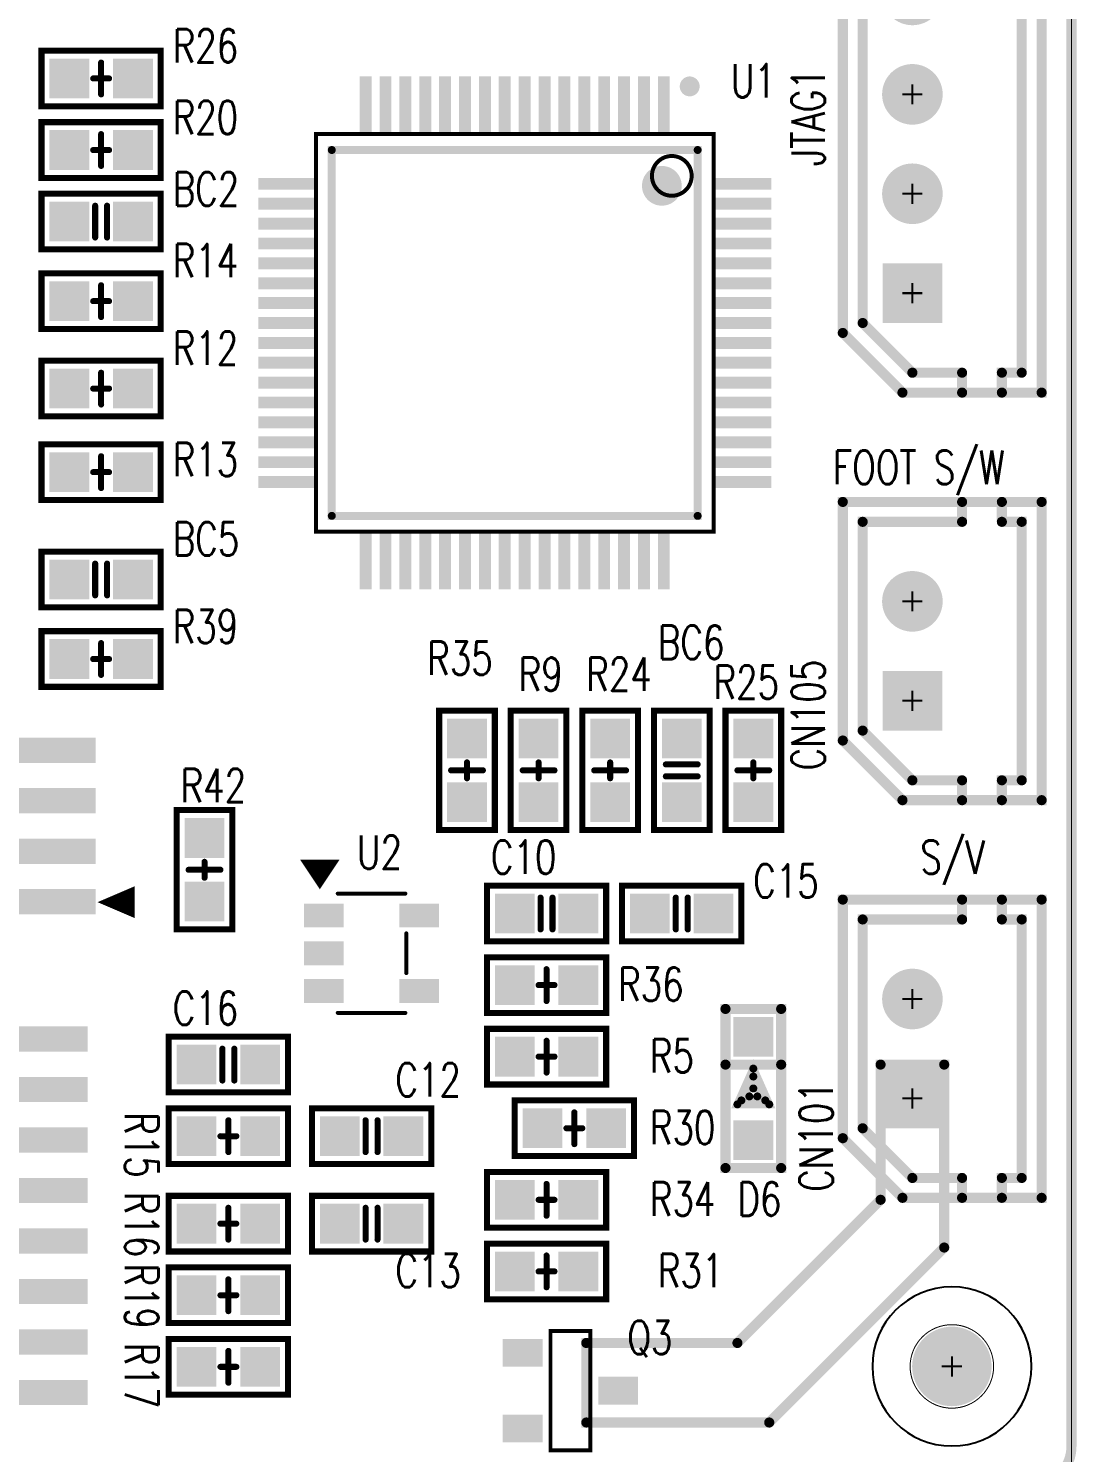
# Model space of a CAD drawing. Extents: x -25.8 to 46.5, y -8.8 to 83.6.
# Drawn here: x 19.77 to 46.13, y 23.84 to 59.66 of the extents above; entities that cross this region are included whole.
import ezdxf
from ezdxf.enums import TextEntityAlignment as Align

# ---------------------------------------------------------------- set-up
doc = ezdxf.new("R2010")
doc.units = 0
doc.header["$MEASUREMENT"] = 0
for name, pattern in [('KEEPOUT_00001000$0', [2, 1, 1]), ('POUR_01_-1_0_000000', [2, 1, 1]), ('SIG_2', [2, 1, 1]), ('SIG_5', [2, 1, 1])]:
    doc.linetypes.add(name, pattern=pattern)
doc.layers.get('0').update_dxf_attribs({"linetype": 'CONTINUOUS'})
for name, color, linetype in [('2D_LINE_00', 1, 'CONTINUOUS'), ('2D_LINE_27', 2, 'CONTINUOUS'), ('BOARD_OUTLINE_00', 254, 'CONTINUOUS'), ('COPPER_01', 6, 'CONTINUOUS'), ('DRIL_NPLTE_THRU_01', 16, 'CONTINUOUS'), ('DRIL_PLTE_THRU_01', 16, 'CONTINUOUS'), ('DRIL_SYMBOL', 254, 'CONTINUOUS'), ('KEEPOUT_00', 4, 'CONTINUOUS'), ('PADS_INNER', 1, 'CONTINUOUS'), ('PADS_TOP', 1, 'CONTINUOUS'), ('PADS_XR_21', 176, 'CONTINUOUS'), ('PADS_XR_27', 2, 'CONTINUOUS'), ('PART_NAME_01', 254, 'CONTINUOUS'), ('PART_TOP_2DLINE_00', 254, 'CONTINUOUS'), ('PART_TOP_2DLINE_01', 254, 'CONTINUOUS'), ('PART_TOP_2DLINE_27', 2, 'CONTINUOUS'), ('POUR_HEADER_01', 6, 'CONTINUOUS'), ('TEXT_26', 254, 'CONTINUOUS')]:
    doc.layers.add(name, color=color, linetype=linetype)
doc.styles.add('W0$1', font='simplex', dxfattribs={"width": 0.75})
doc.styles.add('W0$12', font='simplex', dxfattribs={"width": 0.75})

# ---------------------------------------------------------------- blocks, each defined once
blk = doc.blocks.new('BOARD_5')
at = {"layer": 'BOARD_OUTLINE_00', "const_width": 0.254}
blk.add_lwpolyline([(0, -1, 0.414214), (-1, 0), (-45, 0, 0.414214), (-46, -1), (-46, -9, -0.414214), (-47, -10), (-50, -10, 0.414214), (-51, -11), (-51, -48, 0.414214), (-50, -49), (-47, -49, -0.414214), (-46, -50), (-46, -77, 0.414214), (-45, -78), (-35, -78, 0.414214), (-34, -77), (-34, -59.5, -0.414214), (-29.5, -55), (-1, -55, 0.414214), (0, -54)], format="xyb", close=True, dxfattribs=at)
blk = doc.blocks.new('DRAWING_2')
at = {"layer": '2D_LINE_00', "const_width": 0.0254}
blk.add_lwpolyline([(-1.05, 0, 1), (1.05, 0, 1)], format="xyb", close=True, dxfattribs=at)
blk = doc.blocks.new('DRAWING_6')
at = {"layer": '2D_LINE_27', "const_width": 0.0254}
blk.add_lwpolyline([(0, 0), (0, 55)], dxfattribs=at)
blk = doc.blocks.new('SMOOTH_0$254')
at = {"const_width": 0.127}
blk.add_lwpolyline([(-0.0635, 0, 1), (0.0635, 0, 1)], format="xyb", close=True, dxfattribs=at)
blk = doc.blocks.new('COPPER_16')
at = {"layer": 'COPPER_01', "const_width": 0.254}
blk.add_lwpolyline([(2.4, -2.6), (2.4, -0.6), (6.2, -0.6), (9.8, 3), (9.8, 6.4), (11.4, 6.4), (11.4, 1.8), (7, -2.6)], close=True, dxfattribs=at)
at = {"layer": 'COPPER_01'}
for p in [(9.8, 6.4), (11.4, 6.4), (9.8, 3), (11.4, 1.8), (2.4, -0.6), (6.2, -0.6), (2.4, -2.6), (7, -2.6)]:
    blk.add_blockref('SMOOTH_0$254', p, dxfattribs=at)
blk = doc.blocks.new('POUR_HEADER_3')
at = {"layer": 'POUR_HEADER_01', "linetype": 'POUR_01_-1_0_000000', "const_width": 0.254}
blk.add_lwpolyline([(0, -1, 0.414214), (-1, 0), (-45, 0, 0.414214), (-46, -1), (-46, -9, -0.414214), (-47, -10), (-50, -10, 0.414214), (-51, -11), (-51, -48, 0.414214), (-50, -49), (-47, -49, -0.414214), (-46, -50), (-46, -77, 0.414214), (-45, -78), (-35, -78, 0.414214), (-34, -77), (-34, -59.5, -0.414214), (-29.5, -55), (-1, -55, 0.414214), (0, -54)], format="xyb", close=True, dxfattribs=at)
blk = doc.blocks.new('SMOOTH_0$2')
at = {"const_width": 0.1}
blk.add_lwpolyline([(-0.05, 0, 1), (0.05, 0, 1)], format="xyb", close=True, dxfattribs=at)
blk = doc.blocks.new('PART_BODY_TOP_18')
at = {"layer": 'PART_TOP_2DLINE_00'}
for points, const_width in [([(-2, -0.7), (2, -0.7), (2, 0.7), (-2, 0.7)], 0.254), ([(0.5, 0), (-0.4, 0.4), (-0.4, -0.4)], 0.2), ([(-0.3, 0.3), (-0.3, -0.3), (0.3, 0)], 0.2), ([(-0.2, 0.1), (-0.2, -0.1), (0, 0)], 0.2)]:
    blk.add_lwpolyline(points, close=True, dxfattribs=dict(at, const_width=const_width))
at = {"layer": 'PART_TOP_2DLINE_00', "const_width": 0.254}
blk.add_lwpolyline([(0.6, -0.7), (0.6, 0.7)], dxfattribs=at)
at = {"layer": 'PART_TOP_2DLINE_00'}
for name, p in [('SMOOTH_0$254', (-2, 0.7)), ('SMOOTH_0$254', (0.6, 0.7)), ('SMOOTH_0$254', (2, 0.7)), ('SMOOTH_0$2', (-0.4, 0.4)), ('SMOOTH_0$2', (-0.3, 0.3)), ('SMOOTH_0$2', (-0.2, 0.1)), ('SMOOTH_0$2', (-0.2, -0.1)), ('SMOOTH_0$2', (0, 0)), ('SMOOTH_0$2', (0.3, 0)), ('SMOOTH_0$2', (0.5, 0)), ('SMOOTH_0$2', (-0.4, -0.4)), ('SMOOTH_0$2', (-0.3, -0.3)), ('SMOOTH_0$254', (-2, -0.7)), ('SMOOTH_0$254', (0.6, -0.7)), ('SMOOTH_0$254', (2, -0.7))]:
    blk.add_blockref(name, p, dxfattribs=at)
blk = doc.blocks.new('DRIL_HOLE_0')
blk.add_lwpolyline([(0, 0, 1), (0, 0, 1)], format="xyb", close=True)
blk = doc.blocks.new('PAD_0')
blk.add_lwpolyline([(0, 0, 1), (0, 0, 1)], format="xyb", close=True)
blk = doc.blocks.new('PAD_1')
at = {"const_width": 1}
blk.add_lwpolyline([(-0.5, 0), (0.5, 0)], dxfattribs=at)
blk = doc.blocks.new('STK_TOP_5')
at = {"layer": 'DRIL_PLTE_THRU_01'}
blk.add_blockref('DRIL_HOLE_0', (0, 0), dxfattribs=at)
at = {"layer": 'PADS_INNER'}
blk.add_blockref('PAD_0', (0, 0), dxfattribs=at)
at = {"layer": 'PADS_TOP'}
blk.add_blockref('PAD_1', (0, 0), dxfattribs=at)
blk = doc.blocks.new('SYM_TOP_3')
for name, p in [('PART_BODY_TOP_18', (0, 0)), ('STK_TOP_5', (-1.3, 0)), ('STK_TOP_5', (1.3, 0))]:
    blk.add_blockref(name, p)
blk = doc.blocks.new('PART_TOP_0')
blk.add_blockref('SYM_TOP_3', (0, 0))
at = {"layer": 'PART_NAME_01', "style": 'W0$12', "width": 0.75}
blk.add_text('D6', height=0.84, rotation=270, dxfattribs=at).set_placement((-3.2, 0.4))
blk = doc.blocks.new('SMOOTH_0$1')
at = {"const_width": 0.05}
blk.add_lwpolyline([(-0.025, 0, 1), (0.025, 0, 1)], format="xyb", close=True, dxfattribs=at)
blk = doc.blocks.new('PART_BODY_TOP_20')
at = {"layer": 'PART_TOP_2DLINE_00', "const_width": 0.1}
blk.add_lwpolyline([(-1.5, 0.5), (1.5, 0.5), (1.5, -0.5), (-1.5, -0.5)], close=True, dxfattribs=at)
at = {"layer": 'PART_TOP_2DLINE_00'}
for p in [(-1.5, 0.5), (1.5, 0.5), (-1.5, -0.5), (1.5, -0.5)]:
    blk.add_blockref('SMOOTH_0$1', p, dxfattribs=at)
blk = doc.blocks.new('PAD_2')
at = {"const_width": 0.7}
blk.add_lwpolyline([(-0.5, 0), (0.5, 0)], dxfattribs=at)
blk = doc.blocks.new('STK_TOP_7')
at = {"layer": 'DRIL_NPLTE_THRU_01'}
blk.add_blockref('DRIL_HOLE_0', (0, 0), dxfattribs=at)
at = {"layer": 'PADS_INNER'}
blk.add_blockref('PAD_0', (0, 0), dxfattribs=at)
at = {"layer": 'PADS_TOP', "rotation": 90}
blk.add_blockref('PAD_2', (0, 0), dxfattribs=at)
blk = doc.blocks.new('SYM_TOP_5')
for name, p in [('STK_TOP_7', (0, 1.2)), ('PART_BODY_TOP_20', (0, 0)), ('STK_TOP_7', (-0.95, -1.2)), ('STK_TOP_7', (0.95, -1.2))]:
    blk.add_blockref(name, p)
blk = doc.blocks.new('PART_TOP_4')
blk.add_blockref('SYM_TOP_5', (0, 0))
at = {"layer": 'PART_NAME_01', "style": 'W0$12', "width": 0.75}
blk.add_text('Q3', height=0.84, rotation=90, dxfattribs=at).set_placement((-1.34, 2), align=Align.MIDDLE_CENTER)
blk = doc.blocks.new('PART_BODY_TOP_30')
at = {"layer": 'PART_TOP_2DLINE_00', "const_width": 0.2}
blk.add_lwpolyline([(-4.6, -4.6), (-4.6, 4.6), (4.6, 4.6), (4.6, -4.6)], close=True, dxfattribs=at)
at = {"layer": 'PART_TOP_2DLINE_00'}
for points, const_width in [([(-6.325, 4.4, 1), (-6.075, 4.4, 1)], 0.25), ([(-3.95, 3.7, 1), (-3.45, 3.7, 1)], 0.5)]:
    blk.add_lwpolyline(points, format="xyb", close=True, dxfattribs=dict(at, const_width=const_width))
at = {"layer": 'PART_TOP_2DLINE_27', "const_width": 0.1}
blk.add_lwpolyline([(-5, -5), (-5, 5), (5, 5), (5, -5)], close=True, dxfattribs=at)
blk.add_lwpolyline([(-4.45, 3.95, 1), (-3.45, 3.95, 1)], format="xyb", close=True, dxfattribs=at)
at = {"layer": 'PART_TOP_2DLINE_00'}
for p in [(-4.6, 4.6), (4.6, 4.6), (-4.6, -4.6), (4.6, -4.6)]:
    blk.add_blockref('SMOOTH_0$2', p, dxfattribs=at)
at = {"layer": 'PART_TOP_2DLINE_27'}
for p in [(-5, 5), (5, 5), (-5, -5), (5, -5)]:
    blk.add_blockref('SMOOTH_0$1', p, dxfattribs=at)
blk = doc.blocks.new('PAD_11')
at = {"const_width": 0.3}
blk.add_lwpolyline([(-0.75, 0), (0.75, 0)], dxfattribs=at)
blk = doc.blocks.new('STK_TOP_17')
at = {"layer": 'DRIL_NPLTE_THRU_01'}
blk.add_blockref('DRIL_HOLE_0', (0, 0), dxfattribs=at)
at = {"layer": 'PADS_INNER'}
blk.add_blockref('PAD_0', (0, 0), dxfattribs=at)
at = {"layer": 'PADS_TOP'}
blk.add_blockref('PAD_11', (0, 0), dxfattribs=at)
at = {"layer": 'PADS_XR_21'}
blk.add_blockref('PAD_11', (0, 0), dxfattribs=at)
at = {"layer": 'PADS_XR_27'}
blk.add_blockref('PAD_11', (0, 0), dxfattribs=at)
blk = doc.blocks.new('STK_TOP_18')
at = {"layer": 'DRIL_NPLTE_THRU_01'}
blk.add_blockref('DRIL_HOLE_0', (0, 0), dxfattribs=at)
at = {"layer": 'PADS_INNER'}
blk.add_blockref('PAD_0', (0, 0), dxfattribs=at)
at = {"layer": 'PADS_TOP', "rotation": 90}
blk.add_blockref('PAD_11', (0, 0), dxfattribs=at)
at = {"layer": 'PADS_XR_21', "rotation": 90}
blk.add_blockref('PAD_11', (0, 0), dxfattribs=at)
at = {"layer": 'PADS_XR_27', "rotation": 90}
blk.add_blockref('PAD_11', (0, 0), dxfattribs=at)
blk = doc.blocks.new('SYM_TOP_15')
for name, p in [('STK_TOP_18', (-3.75, 5.7)), ('STK_TOP_18', (-3.25, 5.7)), ('STK_TOP_18', (-2.75, 5.7)), ('STK_TOP_18', (-2.25, 5.7)), ('STK_TOP_18', (-1.75, 5.7)), ('STK_TOP_18', (-1.25, 5.7)), ('STK_TOP_18', (-0.75, 5.7)), ('STK_TOP_18', (-0.25, 5.7)), ('STK_TOP_18', (0.25, 5.7)), ('STK_TOP_18', (0.75, 5.7)), ('STK_TOP_18', (1.25, 5.7)), ('STK_TOP_18', (1.75, 5.7)), ('STK_TOP_18', (2.25, 5.7)), ('STK_TOP_18', (2.75, 5.7)), ('STK_TOP_18', (3.25, 5.7)), ('STK_TOP_18', (3.75, 5.7)), ('PART_BODY_TOP_30', (0, 0)), ('STK_TOP_17', (-5.7, 3.75)), ('STK_TOP_17', (5.7, 3.75)), ('STK_TOP_17', (-5.7, 3.25)), ('STK_TOP_17', (5.7, 3.25)), ('STK_TOP_17', (-5.7, 2.75)), ('STK_TOP_17', (5.7, 2.75)), ('STK_TOP_17', (-5.7, 2.25)), ('STK_TOP_17', (5.7, 2.25)), ('STK_TOP_17', (-5.7, 1.75)), ('STK_TOP_17', (5.7, 1.75)), ('STK_TOP_17', (-5.7, 1.25)), ('STK_TOP_17', (5.7, 1.25)), ('STK_TOP_17', (-5.7, 0.75)), ('STK_TOP_17', (5.7, 0.75)), ('STK_TOP_17', (-5.7, 0.25)), ('STK_TOP_17', (5.7, 0.25)), ('STK_TOP_17', (-5.7, -0.25)), ('STK_TOP_17', (5.7, -0.25)), ('STK_TOP_17', (-5.7, -0.75)), ('STK_TOP_17', (5.7, -0.75)), ('STK_TOP_17', (-5.7, -1.25)), ('STK_TOP_17', (5.7, -1.25)), ('STK_TOP_17', (-5.7, -1.75)), ('STK_TOP_17', (5.7, -1.75)), ('STK_TOP_17', (-5.7, -2.25)), ('STK_TOP_17', (5.7, -2.25)), ('STK_TOP_17', (-5.7, -2.75)), ('STK_TOP_17', (5.7, -2.75)), ('STK_TOP_17', (-5.7, -3.25)), ('STK_TOP_17', (5.7, -3.25)), ('STK_TOP_17', (-5.7, -3.75)), ('STK_TOP_17', (5.7, -3.75)), ('STK_TOP_18', (-3.75, -5.7)), ('STK_TOP_18', (-3.25, -5.7)), ('STK_TOP_18', (-2.75, -5.7)), ('STK_TOP_18', (-2.25, -5.7)), ('STK_TOP_18', (-1.75, -5.7)), ('STK_TOP_18', (-1.25, -5.7)), ('STK_TOP_18', (-0.75, -5.7)), ('STK_TOP_18', (-0.25, -5.7)), ('STK_TOP_18', (0.25, -5.7)), ('STK_TOP_18', (0.75, -5.7)), ('STK_TOP_18', (1.25, -5.7)), ('STK_TOP_18', (1.75, -5.7)), ('STK_TOP_18', (2.25, -5.7)), ('STK_TOP_18', (2.75, -5.7)), ('STK_TOP_18', (3.25, -5.7)), ('STK_TOP_18', (3.75, -5.7))]:
    blk.add_blockref(name, p)
blk = doc.blocks.new('PART_TOP_18')
blk.add_blockref('SYM_TOP_15', (0, 0))
at = {"layer": 'PART_NAME_01', "style": 'W0$12', "width": 0.75}
blk.add_text('U1', height=0.84, rotation=90, dxfattribs=at).set_placement((-6.34, 6), align=Align.MIDDLE_CENTER)
blk = doc.blocks.new('SMOOTH_0$1778')
at = {"const_width": 0.0889}
blk.add_lwpolyline([(-0.04445, 0, 1), (0.04445, 0, 1)], format="xyb", close=True, dxfattribs=at)
blk = doc.blocks.new('SMOOTH_0$3048')
at = {"const_width": 0.1524}
blk.add_lwpolyline([(-0.0762, 0, 1), (0.0762, 0, 1)], format="xyb", close=True, dxfattribs=at)
blk = doc.blocks.new('SMOOTH_0$1524')
at = {"const_width": 0.0762}
blk.add_lwpolyline([(-0.0381, 0, 1), (0.0381, 0, 1)], format="xyb", close=True, dxfattribs=at)
blk = doc.blocks.new('SMOOTH_0$127')
at = {"const_width": 0.0635}
blk.add_lwpolyline([(-0.03175, 0, 1), (0.03175, 0, 1)], format="xyb", close=True, dxfattribs=at)
blk = doc.blocks.new('PART_BODY_TOP_32')
at = {"layer": 'PART_TOP_2DLINE_00', "const_width": 0.1778}
blk.add_lwpolyline([(-5.334, -1.778), (5.334, -1.778), (5.334, 1.778), (-5.334, 1.778), (-5.334, 0.381), (-4.826, 0.381), (-4.826, -0.381), (-5.334, -0.381)], close=True, dxfattribs=at)
at = {"layer": 'PART_TOP_2DLINE_01'}
for points, const_width in [([(-5.199126, -1.347978), (5.199126, -1.347978)], 0.3048), ([(-5.207, -1.598), (5.199126, -1.598)], 0.3048), ([(-4.1502, -4.9818), (-4.7598, -4.9818), (-4.455, -4.2706), (-4.1502, -4.9818)], 0.127), ([(-4.455, -4.4738), (-4.6328, -4.9056), (-4.2772, -4.9056), (-4.455, -4.4738)], 0.1524), ([(-4.4042, -4.804), (-4.5058, -4.804), (-4.455, -4.7024), (-4.4042, -4.804)], 0.254)]:
    blk.add_lwpolyline(points, dxfattribs=dict(at, const_width=const_width))
at = {"layer": 'PART_TOP_2DLINE_00'}
for p in [(-5.334, 1.778), (5.334, 1.778), (-5.334, 0.381), (-4.826, 0.381), (-5.334, -0.381), (-4.826, -0.381), (-5.334, -1.778), (5.334, -1.778)]:
    blk.add_blockref('SMOOTH_0$1778', p, dxfattribs=at)
at = {"layer": 'PART_TOP_2DLINE_01'}
for name, p in [('SMOOTH_0$3048', (-5.199126, -1.347978)), ('SMOOTH_0$3048', (5.199126, -1.347978)), ('SMOOTH_0$3048', (-5.207, -1.598)), ('SMOOTH_0$3048', (5.199126, -1.598)), ('SMOOTH_0$127', (-4.455, -4.2706)), ('SMOOTH_0$254', (-4.455, -4.7024)), ('SMOOTH_0$1524', (-4.455, -4.4738)), ('SMOOTH_0$1524', (-4.455, -4.4738)), ('SMOOTH_0$127', (-4.7598, -4.9818)), ('SMOOTH_0$1524', (-4.6328, -4.9056)), ('SMOOTH_0$254', (-4.5058, -4.804)), ('SMOOTH_0$254', (-4.4042, -4.804)), ('SMOOTH_0$254', (-4.4042, -4.804)), ('SMOOTH_0$1524', (-4.2772, -4.9056)), ('SMOOTH_0$127', (-4.1502, -4.9818)), ('SMOOTH_0$127', (-4.1502, -4.9818))]:
    blk.add_blockref(name, p, dxfattribs=at)
blk = doc.blocks.new('PAD_14')
at = {"const_width": 0.635}
blk.add_lwpolyline([(-1.016, 0), (1.016, 0)], dxfattribs=at)
blk = doc.blocks.new('STK_TOP_22')
at = {"layer": 'DRIL_PLTE_THRU_01'}
blk.add_blockref('DRIL_HOLE_0', (0, 0), dxfattribs=at)
at = {"layer": 'PADS_INNER'}
blk.add_blockref('PAD_0', (0, 0), dxfattribs=at)
at = {"layer": 'PADS_TOP', "rotation": 90}
blk.add_blockref('PAD_14', (0, 0), dxfattribs=at)
blk = doc.blocks.new('SYM_TOP_17')
for name, p in [('STK_TOP_22', (-4.445, 3.048)), ('STK_TOP_22', (-3.175, 3.048)), ('STK_TOP_22', (-1.905, 3.048)), ('STK_TOP_22', (-0.635, 3.048)), ('STK_TOP_22', (0.635, 3.048)), ('STK_TOP_22', (1.905, 3.048)), ('STK_TOP_22', (3.175, 3.048)), ('STK_TOP_22', (4.445, 3.048)), ('PART_BODY_TOP_32', (0, 0)), ('STK_TOP_22', (-4.445, -3.048)), ('STK_TOP_22', (-3.175, -3.048)), ('STK_TOP_22', (-1.905, -3.048)), ('STK_TOP_22', (-0.635, -3.048)), ('STK_TOP_22', (0.635, -3.048)), ('STK_TOP_22', (1.905, -3.048)), ('STK_TOP_22', (3.175, -3.048)), ('STK_TOP_22', (4.445, -3.048))]:
    blk.add_blockref(name, p)
blk = doc.blocks.new('PART_TOP_20')
blk.add_blockref('SYM_TOP_17', (0, 0))
at = {"layer": 'PART_NAME_01', "style": 'W0$12', "width": 0.75}
blk.add_text('U3', height=0.84, rotation=90, dxfattribs=at).set_placement((-5.8, -3.2))
blk = doc.blocks.new('PART_BODY_TOP_21')
at = {"layer": 'KEEPOUT_00', "linetype": 'KEEPOUT_00001000$0'}
blk.add_lwpolyline([(-2, 0, 1), (2, 0, 1)], format="xyb", close=True, dxfattribs=at)
blk = doc.blocks.new('DRIL_SYMBOL_2')
at = {"layer": 'DRIL_SYMBOL', "const_width": 0.0508}
for points in [[(-0.254, 0), (0.254, 0)], [(0, -0.254), (0, 0.254)]]:
    blk.add_lwpolyline(points, dxfattribs=at)
blk = doc.blocks.new('DRIL_HOLE_2')
at = {"const_width": 1}
blk.add_lwpolyline([(-0.5, 0, 1), (0.5, 0, 1)], format="xyb", close=True, dxfattribs=at)
blk.add_blockref('DRIL_SYMBOL_2', (0, 0))
blk = doc.blocks.new('PAD_3')
at = {"const_width": 1}
blk.add_lwpolyline([(0, -0.5, 1), (0, 0.5, 1)], format="xyb", close=True, dxfattribs=at)
blk = doc.blocks.new('STK_TOP_8')
at = {"layer": 'DRIL_NPLTE_THRU_01'}
blk.add_blockref('DRIL_HOLE_2', (0, 0), dxfattribs=at)
at = {"layer": 'PADS_INNER'}
blk.add_blockref('PAD_3', (0, 0), dxfattribs=at)
at = {"layer": 'PADS_TOP'}
blk.add_blockref('PAD_3', (0, 0), dxfattribs=at)
blk = doc.blocks.new('SYM_TOP_6')
for name in ['PART_BODY_TOP_21', 'STK_TOP_8']:
    blk.add_blockref(name, (0, 0))
blk = doc.blocks.new('PART_TOP_27')
blk.add_blockref('SYM_TOP_6', (0, 0))
blk = doc.blocks.new('PART_BODY_TOP_35')
at = {"layer": 'PART_TOP_2DLINE_00', "const_width": 0.254}
blk.add_lwpolyline([(-3.75, -3.25), (3.75, -3.25), (3.75, 1.75), (-2.25, 1.75), (-3.75, 0.25)], close=True, dxfattribs=at)
for points in [[(3.25, -1.25), (3.25, 1.25), (-2, 1.25), (-3.25, 0), (-3.25, -1.25)], [(-3.25, -1.25), (-3.75, -1.25), (-3.75, -2.25), (-3.25, -2.25), (-3.25, -2.75)], [(3.25, -1.25), (3.75, -1.25), (3.75, -2.25), (3.25, -2.25)], [(-3.25, -2.75), (3.25, -2.75), (3.25, -2.25)]]:
    blk.add_lwpolyline(points, dxfattribs=at)
at = {"layer": 'PART_TOP_2DLINE_00'}
for p in [(-2.25, 1.75), (3.75, 1.75), (-2, 1.25), (3.25, 1.25), (-3.75, 0.25), (-3.25, 0), (-3.75, -1.25), (-3.25, -1.25), (-3.25, -1.25), (3.25, -1.25), (3.25, -1.25), (3.75, -1.25), (-3.75, -2.25), (-3.25, -2.25), (3.25, -2.25), (3.25, -2.25), (3.75, -2.25), (-3.25, -2.75), (-3.25, -2.75), (3.25, -2.75), (-3.75, -3.25), (3.75, -3.25)]:
    blk.add_blockref('SMOOTH_0$254', p, dxfattribs=at)
blk = doc.blocks.new('DRIL_SYMBOL_0$9')
at = {"layer": 'DRIL_SYMBOL', "const_width": 0.0508}
for points in [[(-0.254, 0), (0.254, 0)], [(0, -0.254), (0, 0.254)]]:
    blk.add_lwpolyline(points, dxfattribs=at)
blk = doc.blocks.new('DRIL_HOLE_0$9')
at = {"const_width": 0.45}
blk.add_lwpolyline([(-0.225, 0, 1), (0.225, 0, 1)], format="xyb", close=True, dxfattribs=at)
blk.add_blockref('DRIL_SYMBOL_0$9', (0, 0))
blk = doc.blocks.new('PAD_8')
at = {"const_width": 1.5}
blk.add_lwpolyline([(-0.75, 0), (0.75, 0)], dxfattribs=at)
blk = doc.blocks.new('STK_TOP_14')
at = {"layer": 'DRIL_PLTE_THRU_01'}
blk.add_blockref('DRIL_HOLE_0$9', (0, 0), dxfattribs=at)
at = {"layer": 'PADS_INNER'}
blk.add_blockref('PAD_8', (0, 0), dxfattribs=at)
at = {"layer": 'PADS_TOP'}
blk.add_blockref('PAD_8', (0, 0), dxfattribs=at)
blk = doc.blocks.new('DRIL_SYMBOL_0$889')
at = {"layer": 'DRIL_SYMBOL', "const_width": 0.0508}
for points in [[(-0.254, 0), (0.254, 0)], [(0, -0.254), (0, 0.254)]]:
    blk.add_lwpolyline(points, dxfattribs=at)
blk = doc.blocks.new('DRIL_HOLE_0$889')
at = {"const_width": 0.4445}
blk.add_lwpolyline([(-0.22225, 0, 1), (0.22225, 0, 1)], format="xyb", close=True, dxfattribs=at)
blk.add_blockref('DRIL_SYMBOL_0$889', (0, 0))
blk = doc.blocks.new('PAD_9')
at = {"const_width": 0.762}
blk.add_lwpolyline([(0, -0.381, 1), (0, 0.381, 1)], format="xyb", close=True, dxfattribs=at)
blk = doc.blocks.new('STK_TOP_13')
at = {"layer": 'DRIL_PLTE_THRU_01'}
blk.add_blockref('DRIL_HOLE_0$889', (0, 0), dxfattribs=at)
at = {"layer": 'PADS_INNER'}
blk.add_blockref('PAD_9', (0, 0), dxfattribs=at)
at = {"layer": 'PADS_TOP'}
blk.add_blockref('PAD_9', (0, 0), dxfattribs=at)
blk = doc.blocks.new('SYM_TOP_20')
for name, p in [('PART_BODY_TOP_35', (0, 0)), ('STK_TOP_14', (-1.25, 0)), ('STK_TOP_13', (1.25, 0))]:
    blk.add_blockref(name, p)
blk = doc.blocks.new('PART_TOP_31')
blk.add_blockref('SYM_TOP_20', (0, 0))
at = {"layer": 'PART_NAME_01', "style": 'W0$12', "width": 0.75}
blk.add_text('CN101', height=0.84, dxfattribs=at).set_placement((-3.6, 2))
blk = doc.blocks.new('PART_BODY_TOP_36')
at = {"layer": 'PART_TOP_2DLINE_00', "const_width": 0.152}
blk.add_lwpolyline([(-1.5, 0.7), (1.5, 0.7), (1.5, -0.7), (-1.5, -0.7)], close=True, dxfattribs=at)
for points in [[(0, 0.4), (0, -0.4)], [(-0.2, 0), (0.2, 0)]]:
    blk.add_lwpolyline(points, dxfattribs=at)
at = {"layer": 'PART_TOP_2DLINE_00'}
for p in [(-1.5, 0.7), (1.5, 0.7), (0, 0.4), (-0.2, 0), (0.2, 0), (0, -0.4), (-1.5, -0.7), (1.5, -0.7)]:
    blk.add_blockref('SMOOTH_0$1524', p, dxfattribs=at)
blk = doc.blocks.new('SYM_TOP_21')
for name, p in [('PART_BODY_TOP_36', (0, 0)), ('STK_TOP_5', (-0.8, 0)), ('STK_TOP_5', (0.8, 0))]:
    blk.add_blockref(name, p)
blk = doc.blocks.new('PART_TOP_35')
blk.add_blockref('SYM_TOP_21', (0, 0))
at = {"layer": 'PART_NAME_01', "style": 'W0$12', "width": 0.75}
blk.add_text('R12', height=0.84, dxfattribs=at).set_placement((1.8, 0.6))
blk = doc.blocks.new('PART_TOP_36')
blk.add_blockref('SYM_TOP_21', (0, 0))
at = {"layer": 'PART_NAME_01', "style": 'W0$12', "width": 0.75}
blk.add_text('R13', height=0.84, dxfattribs=at).set_placement((1.8, -0.1))
blk = doc.blocks.new('PART_TOP_37')
blk.add_blockref('SYM_TOP_21', (0, 0))
at = {"layer": 'PART_NAME_01', "style": 'W0$12', "width": 0.75}
blk.add_text('R14', height=0.84, rotation=180, dxfattribs=at).set_placement((-1.8, -0.6))
blk = doc.blocks.new('PART_TOP_38')
blk.add_blockref('SYM_TOP_21', (0, 0))
at = {"layer": 'PART_NAME_01', "style": 'W0$12', "width": 0.75}
blk.add_text('R15', height=0.84, rotation=90, dxfattribs=at).set_placement((2.6, -0.6))
blk = doc.blocks.new('PART_TOP_39')
blk.add_blockref('SYM_TOP_21', (0, 0))
at = {"layer": 'PART_NAME_01', "style": 'W0$12', "width": 0.75}
blk.add_text('R16', height=0.84, rotation=90, dxfattribs=at).set_placement((2.6, -0.8))
blk = doc.blocks.new('PART_TOP_40')
blk.add_blockref('SYM_TOP_21', (0, 0))
at = {"layer": 'PART_NAME_01', "style": 'W0$12', "width": 0.75}
blk.add_text('R17', height=0.84, rotation=270, dxfattribs=at).set_placement((-2.6, 0.6))
blk = doc.blocks.new('PART_TOP_42')
blk.add_blockref('SYM_TOP_21', (0, 0))
at = {"layer": 'PART_NAME_01', "style": 'W0$12', "width": 0.75}
blk.add_text('R19', height=0.84, rotation=270, dxfattribs=at).set_placement((-2.6, 0.8))
blk = doc.blocks.new('PART_TOP_43')
blk.add_blockref('SYM_TOP_21', (0, 0))
at = {"layer": 'PART_NAME_01', "style": 'W0$12', "width": 0.75}
blk.add_text('R20', height=0.84, rotation=180, dxfattribs=at).set_placement((-1.8, -0.4))
blk = doc.blocks.new('PART_TOP_47')
blk.add_blockref('SYM_TOP_21', (0, 0))
at = {"layer": 'PART_NAME_01', "style": 'W0$12', "width": 0.75}
blk.add_text('R24', height=0.84, rotation=270, dxfattribs=at).set_placement((2, 0.6))
blk = doc.blocks.new('PART_TOP_48')
blk.add_blockref('SYM_TOP_21', (0, 0))
at = {"layer": 'PART_NAME_01', "style": 'W0$12', "width": 0.75}
blk.add_text('R25', height=0.84, rotation=270, dxfattribs=at).set_placement((1.8, 1))
blk = doc.blocks.new('PART_TOP_49')
blk.add_blockref('SYM_TOP_21', (0, 0))
at = {"layer": 'PART_NAME_01', "style": 'W0$12', "width": 0.75}
blk.add_text('R26', height=0.84, rotation=180, dxfattribs=at).set_placement((-1.8, -0.4))
blk = doc.blocks.new('PART_TOP_53')
blk.add_blockref('SYM_TOP_21', (0, 0))
at = {"layer": 'PART_NAME_01', "style": 'W0$12', "width": 0.75}
blk.add_text('R30', height=0.84, rotation=180, dxfattribs=at).set_placement((-1.9, 0.4))
blk = doc.blocks.new('PART_TOP_54')
blk.add_blockref('SYM_TOP_21', (0, 0))
at = {"layer": 'PART_NAME_01', "style": 'W0$12', "width": 0.75}
blk.add_text('R31', height=0.84, dxfattribs=at).set_placement((2.8, -0.4))
blk = doc.blocks.new('PART_TOP_57')
blk.add_blockref('SYM_TOP_21', (0, 0))
at = {"layer": 'PART_NAME_01', "style": 'W0$12', "width": 0.75}
blk.add_text('R34', height=0.84, rotation=180, dxfattribs=at).set_placement((-2.6, 0.4))
blk = doc.blocks.new('PART_TOP_58')
blk.add_blockref('SYM_TOP_21', (0, 0))
at = {"layer": 'PART_NAME_01', "style": 'W0$12', "width": 0.75}
blk.add_text('R35', height=0.84, rotation=90, dxfattribs=at).set_placement((-2.4, -1))
blk = doc.blocks.new('PART_TOP_59')
blk.add_blockref('SYM_TOP_21', (0, 0))
at = {"layer": 'PART_NAME_01', "style": 'W0$12', "width": 0.75}
blk.add_text('R36', height=0.84, dxfattribs=at).set_placement((1.8, -0.4))
blk = doc.blocks.new('PART_TOP_67')
blk.add_blockref('SYM_TOP_21', (0, 0))
at = {"layer": 'PART_NAME_01', "style": 'W0$12', "width": 0.75}
blk.add_text('R9', height=0.84, rotation=90, dxfattribs=at).set_placement((-2, -0.5))
blk = doc.blocks.new('PART_TOP_69')
blk.add_blockref('SYM_TOP_21', (0, 0))
at = {"layer": 'PART_NAME_01', "style": 'W0$12', "width": 0.75}
blk.add_text('R5', height=0.84, dxfattribs=at).set_placement((2.6, -0.4))
blk = doc.blocks.new('PART_BODY_TOP_37')
at = {"layer": 'PART_TOP_2DLINE_00', "const_width": 0.152}
blk.add_lwpolyline([(-1.5, 0.7), (1.5, 0.7), (1.5, -0.7), (-1.5, -0.7)], close=True, dxfattribs=at)
for points in [[(-0.15, 0.4), (-0.15, -0.4)], [(0.15, 0.4), (0.15, -0.4)]]:
    blk.add_lwpolyline(points, dxfattribs=at)
at = {"layer": 'PART_TOP_2DLINE_00'}
for p in [(-1.5, 0.7), (1.5, 0.7), (-0.15, 0.4), (0.15, 0.4), (-0.15, -0.4), (0.15, -0.4), (-1.5, -0.7), (1.5, -0.7)]:
    blk.add_blockref('SMOOTH_0$1524', p, dxfattribs=at)
blk = doc.blocks.new('SYM_TOP_22')
for name, p in [('PART_BODY_TOP_37', (0, 0)), ('STK_TOP_5', (-0.8, 0)), ('STK_TOP_5', (0.8, 0))]:
    blk.add_blockref(name, p)
blk = doc.blocks.new('PART_TOP_72')
blk.add_blockref('SYM_TOP_22', (0, 0))
at = {"layer": 'PART_NAME_01', "style": 'W0$12', "width": 0.75}
blk.add_text('BC2', height=0.84, rotation=180, dxfattribs=at).set_placement((-1.8, -0.4))
blk = doc.blocks.new('PART_TOP_75')
blk.add_blockref('SYM_TOP_22', (0, 0))
at = {"layer": 'PART_NAME_01', "style": 'W0$12', "width": 0.75}
blk.add_text('BC5', height=0.84, rotation=180, dxfattribs=at).set_placement((-1.8, -0.6))
blk = doc.blocks.new('PART_TOP_76')
blk.add_blockref('SYM_TOP_22', (0, 0))
at = {"layer": 'PART_NAME_01', "style": 'W0$12', "width": 0.75}
blk.add_text('BC6', height=0.84, rotation=90, dxfattribs=at).set_placement((-2.8, -0.6))
blk = doc.blocks.new('PART_TOP_80')
blk.add_blockref('SYM_TOP_22', (0, 0))
at = {"layer": 'PART_NAME_01', "style": 'W0$12', "width": 0.75}
blk.add_text('C10', height=0.84, dxfattribs=at).set_placement((-1.4, 1))
blk = doc.blocks.new('PART_TOP_83')
blk.add_blockref('SYM_TOP_22', (0, 0))
at = {"layer": 'PART_NAME_01', "style": 'W0$12', "width": 0.75}
blk.add_text('C15', height=0.84, rotation=180, dxfattribs=at).set_placement((-1.8, -0.4))
blk = doc.blocks.new('PART_TOP_84')
blk.add_blockref('SYM_TOP_22', (0, 0))
at = {"layer": 'PART_NAME_01', "style": 'W0$12', "width": 0.75}
blk.add_text('C16', height=0.84, dxfattribs=at).set_placement((-1.4, 1))
blk = doc.blocks.new('PART_TOP_92')
blk.add_blockref('SYM_TOP_22', (0, 0))
at = {"layer": 'PART_NAME_01', "style": 'W0$12', "width": 0.75}
blk.add_text('C12', height=0.84, dxfattribs=at).set_placement((0.6, 1))
blk = doc.blocks.new('PART_TOP_93')
blk.add_blockref('SYM_TOP_22', (0, 0))
at = {"layer": 'PART_NAME_01', "style": 'W0$12', "width": 0.75}
blk.add_text('C13', height=0.84, dxfattribs=at).set_placement((0.6, -1.6))
blk = doc.blocks.new('PART_TOP_95')
blk.add_blockref('SYM_TOP_20', (0, 0))
at = {"layer": 'PART_NAME_01', "style": 'W0$12', "width": 0.75}
blk.add_text('CN105', height=0.84, dxfattribs=at).set_placement((-3, 2.2))
blk = doc.blocks.new('PART_BODY_TOP_39')
at = {"layer": 'PART_TOP_2DLINE_00', "const_width": 0.1778}
blk.add_lwpolyline([(-2.794, -1.778), (2.794, -1.778), (2.794, 1.778), (-2.794, 1.778), (-2.794, 0.381), (-2.286, 0.381), (-2.286, -0.381), (-2.794, -0.381)], close=True, dxfattribs=at)
at = {"layer": 'PART_TOP_2DLINE_01'}
for points, const_width in [([(-2.667, -1.347978), (2.667, -1.347978)], 0.3048), ([(-2.667, -1.597914), (2.667, -1.597914)], 0.3048), ([(-1.6102, -4.9818), (-2.2198, -4.9818), (-1.915, -4.2706), (-1.6102, -4.9818)], 0.127), ([(-1.915, -4.4738), (-2.0928, -4.9056), (-1.7372, -4.9056), (-1.915, -4.4738)], 0.1524), ([(-1.8642, -4.804), (-1.9658, -4.804), (-1.915, -4.7024), (-1.8642, -4.804)], 0.254)]:
    blk.add_lwpolyline(points, dxfattribs=dict(at, const_width=const_width))
at = {"layer": 'PART_TOP_2DLINE_00'}
for p in [(-2.794, 1.778), (2.794, 1.778), (-2.794, 0.381), (-2.286, 0.381), (-2.794, -0.381), (-2.286, -0.381), (-2.794, -1.778), (2.794, -1.778)]:
    blk.add_blockref('SMOOTH_0$1778', p, dxfattribs=at)
at = {"layer": 'PART_TOP_2DLINE_01'}
for name, p in [('SMOOTH_0$3048', (-2.667, -1.347978)), ('SMOOTH_0$3048', (2.667, -1.347978)), ('SMOOTH_0$3048', (-2.667, -1.597914)), ('SMOOTH_0$3048', (2.667, -1.597914)), ('SMOOTH_0$127', (-1.915, -4.2706)), ('SMOOTH_0$254', (-1.915, -4.7024)), ('SMOOTH_0$1524', (-1.915, -4.4738)), ('SMOOTH_0$1524', (-1.915, -4.4738)), ('SMOOTH_0$127', (-2.2198, -4.9818)), ('SMOOTH_0$1524', (-2.0928, -4.9056)), ('SMOOTH_0$254', (-1.9658, -4.804)), ('SMOOTH_0$254', (-1.8642, -4.804)), ('SMOOTH_0$254', (-1.8642, -4.804)), ('SMOOTH_0$1524', (-1.7372, -4.9056)), ('SMOOTH_0$127', (-1.6102, -4.9818)), ('SMOOTH_0$127', (-1.6102, -4.9818))]:
    blk.add_blockref(name, p, dxfattribs=at)
blk = doc.blocks.new('SYM_TOP_24')
for name, p in [('STK_TOP_22', (-1.905, 3.048)), ('STK_TOP_22', (-0.635, 3.048)), ('STK_TOP_22', (0.635, 3.048)), ('STK_TOP_22', (1.905, 3.048)), ('PART_BODY_TOP_39', (0, 0)), ('STK_TOP_22', (-1.905, -3.048)), ('STK_TOP_22', (-0.635, -3.048)), ('STK_TOP_22', (0.635, -3.048)), ('STK_TOP_22', (1.905, -3.048))]:
    blk.add_blockref(name, p)
blk = doc.blocks.new('PART_TOP_96')
blk.add_blockref('SYM_TOP_24', (0, 0))
at = {"layer": 'PART_NAME_01', "style": 'W0$12', "width": 0.75}
blk.add_text('U8', height=0.84, rotation=270, dxfattribs=at).set_placement((3.2, 3.2))
blk = doc.blocks.new('PART_TOP_100')
blk.add_blockref('SYM_TOP_21', (0, 0))
at = {"layer": 'PART_NAME_01', "style": 'W0$12', "width": 0.75}
blk.add_text('R39', height=0.84, rotation=180, dxfattribs=at).set_placement((-1.8, -0.4))
blk = doc.blocks.new('PART_TOP_101')
blk.add_blockref('SYM_TOP_21', (0, 0))
at = {"layer": 'PART_NAME_01', "style": 'W0$12', "width": 0.75}
blk.add_text('R42', height=0.84, rotation=90, dxfattribs=at).set_placement((-1.7, -0.6))
blk = doc.blocks.new('PART_BODY_TOP_23')
at = {"layer": 'PART_TOP_2DLINE_00', "const_width": 0.1}
for points in [[(-1.5, 0.85), (-1.5, -0.85)], [(-0.5, 0.875), (0.5, 0.875)], [(1.5, 0.85), (1.5, -0.85)], [(-2.3, -1), (-2.15, -1)], [(-2.3, -1.1), (-2, -1.1)], [(-2.3, -1.2), (-1.85, -1.2)], [(-2.3, -1.3), (-1.7, -1.3)], [(-2.3, -1.4), (-1.85, -1.4)], [(-2.3, -1.5), (-2, -1.5)], [(-2.3, -1.6), (-2.15, -1.6)]]:
    blk.add_lwpolyline(points, dxfattribs=at)
blk.add_lwpolyline([(-2.3, -0.9), (-1.7, -1.3), (-2.3, -1.7)], close=True, dxfattribs=at)
at = {"layer": 'PART_TOP_2DLINE_00'}
for p in [(-1.5, 0.85), (-0.5, 0.875), (0.5, 0.875), (1.5, 0.85), (-2.3, -0.9), (-2.3, -1), (-2.3, -1.1), (-2.15, -1), (-2, -1.1), (-1.5, -0.85), (1.5, -0.85), (-2.3, -1.2), (-2.3, -1.3), (-2.3, -1.4), (-1.85, -1.2), (-1.85, -1.4), (-1.7, -1.3), (-1.7, -1.3), (-2.3, -1.5), (-2.3, -1.6), (-2.3, -1.7), (-2.15, -1.6), (-2, -1.5)]:
    blk.add_blockref('SMOOTH_0$1', p, dxfattribs=at)
blk = doc.blocks.new('PAD_6')
at = {"const_width": 0.6}
blk.add_lwpolyline([(-0.5, 0), (0.5, 0)], dxfattribs=at)
blk = doc.blocks.new('STK_TOP_11')
at = {"layer": 'DRIL_NPLTE_THRU_01'}
blk.add_blockref('DRIL_HOLE_0', (0, 0), dxfattribs=at)
at = {"layer": 'PADS_INNER'}
blk.add_blockref('PAD_0', (0, 0), dxfattribs=at)
at = {"layer": 'PADS_TOP', "rotation": 90}
blk.add_blockref('PAD_6', (0, 0), dxfattribs=at)
blk = doc.blocks.new('SYM_TOP_8')
for name, p in [('STK_TOP_11', (-0.95, 1.2)), ('STK_TOP_11', (0.95, 1.2)), ('PART_BODY_TOP_23', (0, 0)), ('STK_TOP_11', (-0.95, -1.2)), ('STK_TOP_11', (0, -1.2)), ('STK_TOP_11', (0.95, -1.2))]:
    blk.add_blockref(name, p)
blk = doc.blocks.new('PART_TOP_102')
blk.add_blockref('SYM_TOP_8', (0, 0))
at = {"layer": 'PART_NAME_01', "style": 'W0$12', "width": 0.75}
blk.add_text('U2', height=0.84, rotation=90, dxfattribs=at).set_placement((-2.54, 0.2), align=Align.MIDDLE_CENTER)
blk = doc.blocks.new('PART_BODY_TOP_40')
at = {"layer": 'PART_TOP_2DLINE_00', "const_width": 0.254}
blk.add_lwpolyline([(-2.5, -3.25), (10, -3.25), (10, 1.75), (-1, 1.75), (-2.5, 0.25)], close=True, dxfattribs=at)
for points in [[(9.5, -1.25), (9.5, 1.25), (-0.75, 1.25), (-2, 0), (-2, -1.25)], [(-2, -1.25), (-2.5, -1.25), (-2.5, -2.25), (-2, -2.25), (-2, -2.75)], [(9.5, -1.25), (10, -1.25), (10, -2.25)], [(-2, -2.75), (9.5, -2.75), (9.5, -2.25)], [(9.5, -2.25), (10, -2.25)]]:
    blk.add_lwpolyline(points, dxfattribs=at)
at = {"layer": 'PART_TOP_2DLINE_00'}
for p in [(-1, 1.75), (10, 1.75), (-0.75, 1.25), (9.5, 1.25), (-2.5, 0.25), (-2, 0), (-2.5, -1.25), (-2, -1.25), (-2, -1.25), (9.5, -1.25), (9.5, -1.25), (10, -1.25), (-2.5, -2.25), (-2, -2.25), (9.5, -2.25), (9.5, -2.25), (10, -2.25), (10, -2.25), (-2, -2.75), (-2, -2.75), (9.5, -2.75), (-2.5, -3.25), (10, -3.25)]:
    blk.add_blockref('SMOOTH_0$254', p, dxfattribs=at)
blk = doc.blocks.new('SYM_TOP_25')
for name, p in [('PART_BODY_TOP_40', (0, 0)), ('STK_TOP_14', (0, 0)), ('STK_TOP_13', (2.5, 0)), ('STK_TOP_13', (5, 0)), ('STK_TOP_13', (7.5, 0))]:
    blk.add_blockref(name, p)
blk = doc.blocks.new('PART_TOP_104')
blk.add_blockref('SYM_TOP_25', (0, 0))
at = {"layer": 'PART_NAME_01', "style": 'W0$12', "width": 0.75}
blk.add_text('JTAG1', height=0.84, dxfattribs=at).set_placement((3.2, 2.2))

msp = doc.modelspace()

# ---------------------------------------------------------------- block references
for name, p in [('BOARD_5', (46, 78)), ('DRAWING_6', (46, 23)), ('PART_TOP_35', (21.6, 50.6)), ('PART_TOP_36', (21.6, 48.5)), ('PART_TOP_80', (32.8, 37.4)), ('PART_TOP_59', (32.8, 35.6)), ('PART_TOP_84', (24.8, 33.6)), ('PART_TOP_69', (32.8, 33.8)), ('PART_TOP_92', (28.4, 31.8)), ('PART_TOP_93', (28.4, 29.6)), ('PART_TOP_54', (32.8, 28.4)), ('PART_TOP_42', (24.8, 27.8)), ('PART_TOP_27', (42.993, 26.01)), ('DRAWING_2', (42.993, 26.01)), ('PART_TOP_40', (24.8, 26))]:
    msp.add_blockref(name, p)
at = {"linetype": 'SIG_2'}
msp.add_blockref('POUR_HEADER_3', (46, 78), dxfattribs=at)
for name, p, rotation in [('PART_TOP_104', (42, 53), 90), ('PART_TOP_49', (21.6, 58.4), 180), ('PART_TOP_18', (32, 52), 270), ('PART_TOP_43', (21.6, 56.6), 180), ('PART_TOP_72', (21.6, 54.8), 180), ('PART_TOP_37', (21.6, 52.8), 180), ('PART_TOP_95', (42, 44), 90), ('PART_TOP_75', (21.6, 45.8), 180), ('PART_TOP_100', (21.6, 43.8), 180), ('PART_TOP_76', (36.2, 41), 270), ('PART_TOP_58', (30.8, 41), 270), ('PART_TOP_67', (32.6, 41), 270), ('PART_TOP_47', (34.4, 41), 90), ('PART_TOP_96', (17.4, 39.6), 90), ('PART_TOP_48', (38, 41), 90), ('PART_TOP_101', (24.2, 38.5), 270), ('PART_TOP_102', (28.4, 36.4), 270), ('PART_TOP_83', (36.2, 37.4), 180), ('PART_TOP_31', (42, 34), 90), ('PART_TOP_20', (17.2, 29.8), 270), ('PART_TOP_0', (38, 33), 90), ('PART_TOP_53', (33.5, 32), 180), ('PART_TOP_38', (24.8, 31.8), 180), ('PART_TOP_57', (32.8, 30.2), 180), ('PART_TOP_39', (24.8, 29.6), 180), ('PART_TOP_4', (33.4, 25.4), 270)]:
    msp.add_blockref(name, p, dxfattribs=dict(rotation=rotation))
at = {"linetype": 'SIG_5'}
msp.add_blockref('COPPER_16', (31.4, 27.2), dxfattribs=at)

# ---------------------------------------------------------------- texts
at = {"layer": 'TEXT_26', "style": 'W0$1', "width": 0.75}
for s, p in [('FOOT S/W', (40, 48.2)), ('S/V', (42.2, 38.4))]:
    msp.add_text(s, height=0.84, dxfattribs=at).set_placement(p)

doc.saveas('drawing.dxf')
